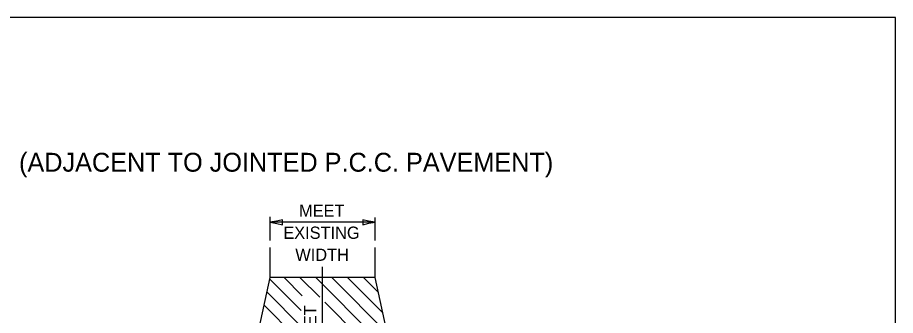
# Model space of a CAD drawing. Extents: x 2261292 to 2261946, y -3123663 to -3123263.
# Drawn here: x 2261745 to 2261945.9, y -3123331.4 to -3123263.2 of the extents above; entities that cross this region are included whole.
import ezdxf

# ---------------------------------------------------------------- set-up
doc = ezdxf.new("R2010")
doc.units = 0
for name, color, linetype in [('Default', 7, 'Continuous'), ('RD_Pr_Roadway_Dimensions', 7, 'Continuous'), ('RD_Pr_Roadway_Items', 7, 'Continuous'), ('RD_Pr_Roadway_Notes', 7, 'Continuous')]:
    doc.layers.add(name, color=color, linetype=linetype)

msp = doc.modelspace()

# ---------------------------------------------------------------- linework, layer by layer
at = {"layer": 'Default'}
msp.add_lwpolyline([(2261315.92, -3123663.21), (2261945.92, -3123663.21), (2261945.92, -3123263.21), (2261315.92, -3123263.21)], close=True, dxfattribs=at)
at = {"layer": 'RD_Pr_Roadway_Dimensions'}
for p, q in [((2261802.83, -3123314.19), (2261802.83, -3123308.82)), ((2261826.82, -3123310.03), (2261802.83, -3123310.03)), ((2261826.82, -3123314.19), (2261826.82, -3123308.91))]:
    msp.add_line(p, q, dxfattribs=at)
for points in [[(2261805.62, -3123310.62), (2261805.63, -3123310.03), (2261805.63, -3123309.45), (2261804.22, -3123309.79), (2261802.83, -3123310.03), (2261804.32, -3123310.3)], [(2261824.02, -3123309.45), (2261824.02, -3123310.03), (2261824.02, -3123310.62), (2261825.42, -3123310.27), (2261826.82, -3123310.03), (2261825.32, -3123309.76)]]:
    msp.add_lwpolyline(points, close=True, dxfattribs=at)
at = {"layer": 'RD_Pr_Roadway_Items'}
for p, q in [((2261802.83, -3123322.66), (2261802.83, -3123315.81)), ((2261826.82, -3123322.66), (2261826.82, -3123315.81)), ((2261793.4, -3123365.72), (2261802.83, -3123322.66)), ((2261809.91, -3123330.23), (2261802.74, -3123323.05)), ((2261826.82, -3123322.66), (2261802.83, -3123322.66)), ((2261810.16, -3123326.84), (2261805.98, -3123322.66)), ((2261814.15, -3123327.2), (2261809.62, -3123322.66)), ((2261830.61, -3123340.02), (2261813.25, -3123322.66)), ((2261829.59, -3123335.37), (2261816.89, -3123322.66)), ((2261828.58, -3123330.72), (2261820.52, -3123322.66)), ((2261827.56, -3123326.06), (2261824.16, -3123322.66)), ((2261836.24, -3123365.72), (2261826.82, -3123322.66)), ((2261809.91, -3123333.86), (2261802.09, -3123326.04)), ((2261831.63, -3123344.68), (2261815.31, -3123328.35)), ((2261809.91, -3123337.5), (2261801.43, -3123329.02))]:
    msp.add_line(p, q, dxfattribs=at)
msp.add_lwpolyline([(2261814.82, -3123365.83), (2261814.82, -3123320.25)], dxfattribs=at)

# ---------------------------------------------------------------- texts
at = {"layer": 'RD_Pr_Roadway_Dimensions'}
for s, p in [('MEET', (2261809.42, -3123308.79)), ('EXISTING', (2261805.81, -3123313.83)), ('WIDTH', (2261808.56, -3123318.87))]:
    msp.add_text(s, height=2.8, dxfattribs=at).set_placement(p)
at = {"layer": 'RD_Pr_Roadway_Notes'}
msp.add_text('(ADJACENT TO JOINTED P.C.C. PAVEMENT)', height=4.32, dxfattribs=at).set_placement((2261745.32, -3123298.47))
msp.add_text(' SIDE STREET', height=2.8, rotation=90, dxfattribs=at).set_placement((2261813.37, -3123354.65))

doc.saveas('drawing.dxf')
